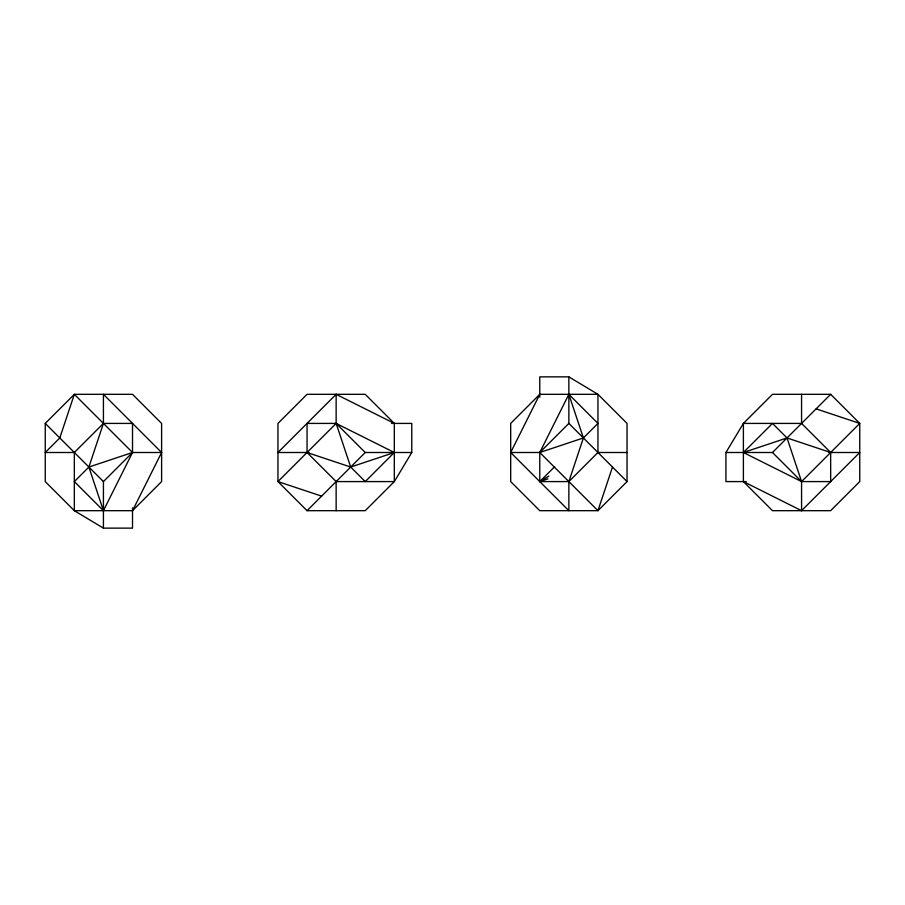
<?xml version="1.0" encoding="UTF-8"?>
<svg xmlns="http://www.w3.org/2000/svg" width="905" height="905" viewBox="0 0 905 905"><rect width="100%" height="100%" fill="white"/><g stroke="black" fill="none" stroke-linecap="round" stroke-linejoin="round"><path stroke-width="1.36" d="M59.798 437.952L74.334 394.32L132.515 394.32L161.61 423.416L161.61 481.584L132.515 510.68L74.334 510.68L45.25 481.584L45.25 423.416L74.334 394.32L132.515 452.5L161.61 452.5L132.515 510.68M612.493 467.048L597.945 510.68L539.765 510.68L510.68 481.584L510.68 423.416L539.765 394.32L597.945 394.32L627.041 423.416L627.041 481.584L597.945 510.68L539.765 452.5L510.68 452.5L539.765 394.32M103.43 510.68L132.515 452.5L88.882 467.048L74.334 481.584L103.43 510.68L88.882 467.048L103.43 423.416L103.43 394.32L161.61 452.5M568.86 394.32L583.397 437.952L539.765 452.5L568.86 394.32L597.945 423.416L583.397 437.952L568.86 481.584L568.86 510.68L510.68 452.5M391.503 423.416L411.775 423.416L411.775 452.5L394.32 481.584L365.235 510.68L307.055 510.68L277.959 481.584L277.959 423.416L307.055 394.32L365.235 394.32L394.32 423.416L394.32 481.584L336.14 481.584L307.055 452.5L307.055 423.416L336.615 423.416M746.206 481.584L725.934 481.584L725.934 452.5L743.39 423.416L772.485 394.32L830.666 394.32L859.75 423.416L859.75 481.584L830.666 510.68L772.485 510.68L743.39 481.584L743.39 423.416L801.57 423.416L830.666 452.5L830.666 481.584L801.106 481.584M60.047 437.703L45.25 452.5L74.334 452.5L103.43 423.416L132.515 423.416L132.515 452.964M132.515 507.863L132.515 528.135L103.43 528.135L103.43 481.584L132.515 452.5M394.32 423.416L336.14 394.32L277.959 452.5L308.809 452.5M336.14 394.32L336.14 423.416L277.959 481.584L321.603 496.132M307.055 510.68L365.235 452.5L411.775 452.5M394.32 452.5L350.688 467.048L336.14 423.416L394.32 452.5L365.235 481.584L350.688 467.048L307.055 452.5M539.765 452.5L568.86 423.416L568.86 376.865L539.765 376.865L539.765 397.137M568.86 376.865L597.945 394.32L597.945 452.5L568.86 481.584L539.765 481.584L554.641 466.709M816.118 408.868L859.75 423.416L801.57 481.584L743.39 452.5L772.485 423.416L787.022 437.952L801.57 481.584L801.57 510.68L743.39 481.584M725.934 452.5L772.485 452.5L830.666 394.32M801.57 510.68L859.75 452.5L828.912 452.5M539.765 452.036L539.765 481.584L548.86 476.132M539.765 481.584L547.955 478.858M743.39 452.5L787.022 437.952L830.666 452.5M597.945 452.5L627.041 452.5M103.43 528.135L74.334 510.68L74.334 452.5M772.485 452.5L801.57 481.584M568.86 423.416L627.041 481.584M336.14 423.416L365.235 452.5M45.25 423.416L103.43 481.584M801.57 394.32L801.57 423.416M336.14 481.584L336.14 510.68"/></g></svg>
